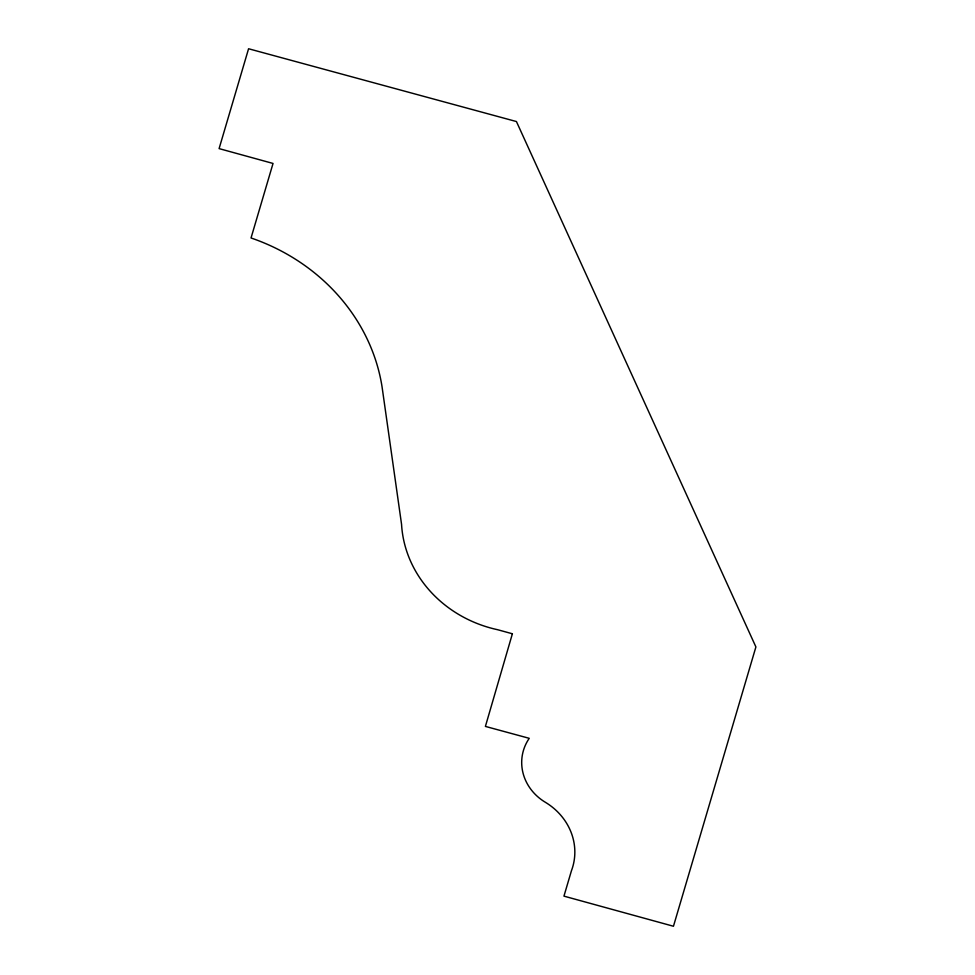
<?xml version="1.0" encoding="UTF-8"?>
<svg xmlns="http://www.w3.org/2000/svg" width="975" height="975" viewBox="0 0 975 975"><rect width="100%" height="100%" fill="white"/><g stroke="black" fill="none" stroke-linecap="round" stroke-linejoin="round"><path stroke-width="1.46" d="M512.387 633.774L485.404 726.412L529.242 738.319A50.273 46.032 9.8 0 0 545.659 802.462A63.022 57.708 9.8 0 1 571.435 870.773L563.952 896.135L673.457 926.25L755.905 646.937L516.433 121.546L248.576 48.75L219.095 148.614L273.037 163.447L251.038 237.973A197.34 180.704 9.8 0 1 382.054 386.819L401.554 524.331A120.803 110.614 9.8 0 0 497.677 629.728L512.387 633.774"/></g></svg>
